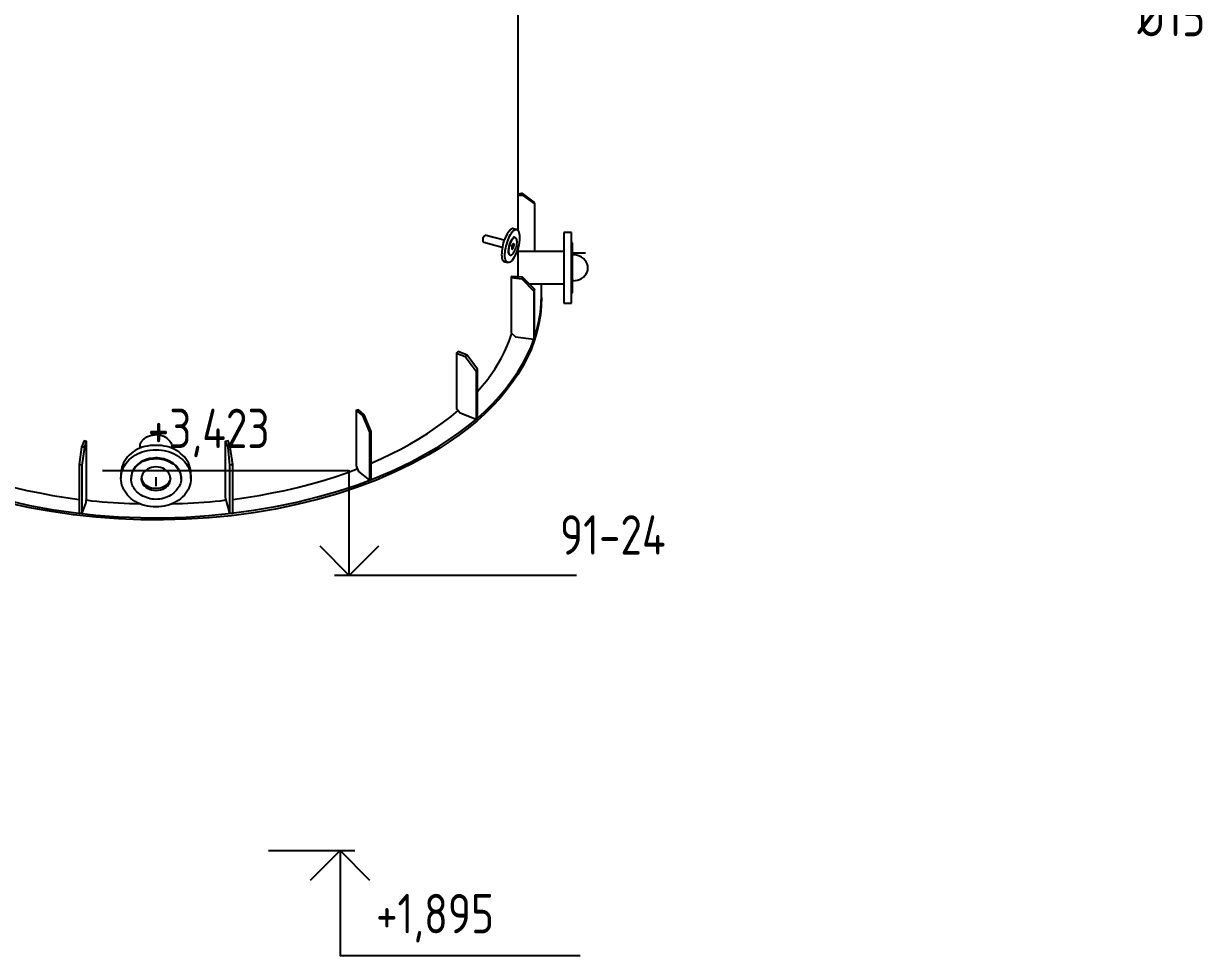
# Model space of a CAD drawing. Header units: metres. Extents: x 20 to 415, y 5 to 292.
# Drawn here: x 241.41 to 272.52, y 121.32 to 145.91 of the extents above; entities that cross this region are included whole.
import ezdxf

# ---------------------------------------------------------------- set-up
doc = ezdxf.new("R2010")
doc.units = ezdxf.units.M
doc.layers.add('ОБОЗНАЧЕНИЯ', color=7, linetype='Continuous')
doc.layers.add('ОБОРУДОВАНИЕ', color=8, linetype='Continuous')
doc.styles.add('GOST', font='isocpeur.ttf')

msp = doc.modelspace()

# ---------------------------------------------------------------- linework, layer by layer
at = {"layer": 'ОБОЗНАЧЕНИЯ'}
for points in [[(255.902, 139.855), (256.237, 139.855)], [(256.304, 139.453), (256.298, 139.511), (256.283, 139.566), (256.258, 139.617), (256.225, 139.664), (256.184, 139.704), (256.137, 139.739), (256.085, 139.767), (256.027, 139.787), (255.966, 139.8), (255.902, 139.805)], [(255.902, 139.117), (255.966, 139.122), (256.027, 139.135), (256.085, 139.155), (256.137, 139.182), (256.184, 139.216), (256.225, 139.255), (256.258, 139.299), (256.283, 139.347), (256.298, 139.399), (256.304, 139.453)], [(250.001, 131.34), (250.001, 134.106), (243.498, 134.106)], [(245.291, 133.921), (245.282, 133.873), (245.264, 133.827), (245.239, 133.786), (245.206, 133.749), (245.168, 133.716), (245.123, 133.688), (245.075, 133.666), (245.021, 133.65), (244.965, 133.64), (244.906, 133.636), (244.847, 133.64), (244.79, 133.65), (244.737, 133.666), (244.689, 133.688), (244.646, 133.716), (244.609, 133.749), (244.579, 133.786), (244.556, 133.827), (244.542, 133.873), (244.537, 133.921)], [(244.906, 133.938), (244.906, 133.703)], [(249.23, 132.128), (250.001, 131.34), (250.789, 132.128)], [(256.002, 131.34), (249.616, 131.34)], [(247.873, 124.082), (250.152, 124.082)], [(250.554, 123.294), (249.767, 124.082), (248.979, 123.294)], [(249.767, 124.082), (249.767, 121.316), (256.103, 121.316)]]:
    msp.add_lwpolyline(points, dxfattribs=at)
at = {"layer": 'ОБОРУДОВАНИЕ'}
for points in [[(254.46, 140.425), (254.46, 152.058)], [(254.46, 141.414), (254.561, 141.431), (254.879, 141.196), (254.896, 141.146)], [(254.46, 141.38), (254.577, 141.38)], [(254.561, 141.431), (254.577, 141.38), (254.896, 141.146)], [(254.896, 141.146), (254.896, 139.888)], [(253.555, 140.14), (253.55, 140.14), (253.547, 140.142), (253.544, 140.144), (253.542, 140.147), (253.54, 140.15), (253.539, 140.154), (253.539, 140.159), (253.538, 140.164), (253.538, 140.168), (253.538, 140.173), (253.538, 140.178), (253.538, 140.183), (253.538, 140.188), (253.538, 140.194), (253.538, 140.199), (253.538, 140.204), (253.538, 140.209), (253.538, 140.214), (253.538, 140.219), (253.538, 140.224), (253.539, 140.233), (253.54, 140.242), (253.542, 140.25), (253.544, 140.257), (253.546, 140.264), (253.549, 140.27), (253.551, 140.275), (253.553, 140.281), (253.554, 140.286), (253.555, 140.291), (253.559, 140.291), (253.563, 140.291), (253.566, 140.291), (253.568, 140.292), (253.57, 140.293), (253.571, 140.294), (253.571, 140.297), (253.571, 140.299), (253.572, 140.303), (253.572, 140.308), (253.572, 140.308), (253.573, 140.308), (253.575, 140.308), (253.578, 140.308), (253.58, 140.308), (253.582, 140.308), (253.585, 140.308), (253.587, 140.308), (253.588, 140.308), (253.588, 140.308), (253.588, 140.312), (253.588, 140.316), (253.588, 140.319), (253.588, 140.321), (253.588, 140.322), (253.588, 140.323), (253.588, 140.324), (253.588, 140.324), (253.588, 140.324), (253.588, 140.324)], [(254.091, 140.19), (253.588, 140.324)], [(254.225, 140.425), (254.2, 140.392), (254.176, 140.355), (254.152, 140.314), (254.129, 140.269), (254.108, 140.222), (254.089, 140.171), (254.072, 140.119), (254.059, 140.065), (254.048, 140.011), (254.041, 139.956), (254.033, 139.902), (254.029, 139.851), (254.028, 139.805), (254.031, 139.763), (254.037, 139.725), (254.046, 139.693), (254.058, 139.665), (254.072, 139.644), (254.089, 139.629), (254.108, 139.62)], [(254.192, 139.604), (254.173, 139.612), (254.156, 139.627), (254.141, 139.648), (254.13, 139.675), (254.121, 139.706), (254.115, 139.742), (254.112, 139.783), (254.112, 139.826), (254.117, 139.873), (254.125, 139.922), (254.136, 139.978), (254.149, 140.034), (254.163, 140.089), (254.18, 140.144), (254.198, 140.197), (254.218, 140.247), (254.239, 140.294), (254.261, 140.337), (254.284, 140.375), (254.309, 140.408)], [(254.426, 140.475), (254.45, 140.46), (254.469, 140.436), (254.483, 140.403), (254.494, 140.362), (254.5, 140.314), (254.501, 140.259), (254.498, 140.199), (254.49, 140.133), (254.478, 140.063), (254.46, 139.989), (254.439, 139.92), (254.414, 139.856), (254.388, 139.796), (254.361, 139.742), (254.332, 139.696), (254.303, 139.657), (254.274, 139.628), (254.245, 139.608), (254.218, 139.6), (254.192, 139.604)], [(254.343, 140.492), (254.332, 140.495), (254.321, 140.496), (254.309, 140.494), (254.297, 140.49), (254.284, 140.484), (254.271, 140.475), (254.259, 140.465), (254.247, 140.453), (254.236, 140.439), (254.225, 140.425)], [(254.309, 140.408), (254.32, 140.422), (254.331, 140.434), (254.343, 140.445), (254.355, 140.454), (254.368, 140.461), (254.38, 140.466), (254.393, 140.47), (254.405, 140.473), (254.416, 140.475), (254.426, 140.475)], [(254.359, 140.274), (254.354, 140.273), (254.349, 140.272), (254.344, 140.269), (254.339, 140.266), (254.334, 140.261), (254.329, 140.256), (254.324, 140.249), (254.319, 140.242), (254.314, 140.233), (254.309, 140.224)], [(254.426, 140.475), (254.343, 140.492)], [(254.376, 140.257), (254.359, 140.274)], [(255.868, 140.391), (255.667, 140.391)], [(255.667, 140.391), (255.667, 140.389), (255.667, 140.384), (255.667, 140.374), (255.667, 140.361), (255.667, 140.345), (255.667, 140.326), (255.667, 140.304), (255.667, 140.28), (255.667, 140.253), (255.667, 140.224)], [(255.868, 140.224), (255.868, 140.253), (255.868, 140.28), (255.868, 140.304), (255.868, 140.326), (255.868, 140.345), (255.868, 140.361), (255.868, 140.374), (255.868, 140.384), (255.868, 140.389), (255.868, 140.391)], [(253.555, 140.14), (254.041, 140.006)], [(254.309, 140.224), (254.295, 140.207), (254.281, 140.188), (254.268, 140.166), (254.257, 140.142), (254.246, 140.117), (254.237, 140.09), (254.228, 140.061), (254.221, 140.032), (254.214, 140.002), (254.209, 139.972), (254.205, 139.943), (254.202, 139.916), (254.202, 139.892), (254.204, 139.87), (254.207, 139.851), (254.211, 139.835), (254.217, 139.822), (254.224, 139.813), (254.233, 139.807), (254.242, 139.805)], [(254.259, 139.788), (254.249, 139.794), (254.241, 139.804), (254.234, 139.816), (254.228, 139.831), (254.223, 139.849), (254.22, 139.869), (254.219, 139.891), (254.219, 139.916), (254.221, 139.943), (254.225, 139.972), (254.231, 140.002), (254.237, 140.032), (254.245, 140.061), (254.254, 140.09), (254.263, 140.117), (254.274, 140.142), (254.285, 140.166), (254.298, 140.188), (254.311, 140.207), (254.326, 140.224)], [(254.376, 140.257), (254.39, 140.254), (254.402, 140.244), (254.412, 140.228), (254.419, 140.207), (254.424, 140.182), (254.427, 140.152), (254.427, 140.119), (254.424, 140.083), (254.418, 140.046), (254.41, 140.006), (254.395, 139.967), (254.38, 139.932), (254.364, 139.9), (254.349, 139.871), (254.334, 139.847), (254.319, 139.826), (254.304, 139.81), (254.289, 139.798), (254.274, 139.79), (254.259, 139.788)], [(254.343, 140.09), (254.338, 140.093), (254.333, 140.094), (254.328, 140.092), (254.323, 140.089), (254.318, 140.083), (254.313, 140.076), (254.307, 140.068), (254.302, 140.059), (254.297, 140.049), (254.292, 140.039), (254.292, 140.025), (254.293, 140.011), (254.293, 139.999), (254.294, 139.988), (254.295, 139.979), (254.296, 139.971), (254.298, 139.964), (254.301, 139.959), (254.305, 139.957), (254.309, 139.956)], [(254.309, 139.956), (254.31, 139.956), (254.311, 139.957), (254.313, 139.96), (254.316, 139.963), (254.32, 139.966), (254.324, 139.97), (254.328, 139.974), (254.333, 139.979), (254.338, 139.984), (254.343, 139.989), (254.343, 139.999), (254.345, 140.007), (254.346, 140.016), (254.349, 140.023), (254.351, 140.031), (254.354, 140.038), (254.356, 140.046), (254.358, 140.055), (254.359, 140.063), (254.359, 140.073)], [(254.326, 140.224), (254.331, 140.233), (254.336, 140.242), (254.341, 140.249), (254.346, 140.255), (254.351, 140.259), (254.356, 140.262), (254.361, 140.264), (254.366, 140.263), (254.371, 140.261), (254.376, 140.257)], [(254.359, 140.073), (254.359, 140.077), (254.358, 140.081), (254.356, 140.084), (254.354, 140.086), (254.351, 140.088), (254.349, 140.089), (254.346, 140.089), (254.345, 140.089), (254.343, 140.09), (254.343, 140.09)], [(254.46, 139.805), (254.46, 140.039)], [(255.667, 140.224), (255.667, 140.187), (255.667, 140.148), (255.667, 140.106), (255.667, 140.061), (255.667, 140.014), (255.667, 139.965), (255.667, 139.915), (255.667, 139.863), (255.667, 139.809), (255.667, 139.754), (255.667, 139.699), (255.667, 139.642), (255.667, 139.585), (255.667, 139.527), (255.667, 139.469), (255.667, 139.412), (255.667, 139.354), (255.667, 139.297), (255.667, 139.24), (255.667, 139.184), (255.667, 139.129), (255.667, 139.074), (255.667, 139.021), (255.667, 138.969), (255.667, 138.918), (255.667, 138.871), (255.667, 138.826), (255.667, 138.785), (255.667, 138.748), (255.667, 138.715), (255.667, 138.681), (255.667, 138.651), (255.667, 138.624), (255.667, 138.6), (255.667, 138.579), (255.667, 138.562), (255.667, 138.548), (255.667, 138.539), (255.667, 138.533), (255.667, 138.531)], [(255.868, 138.531), (255.868, 138.533), (255.868, 138.539), (255.868, 138.548), (255.868, 138.562), (255.868, 138.579), (255.868, 138.6), (255.868, 138.624), (255.868, 138.651), (255.868, 138.681), (255.868, 138.715), (255.868, 138.748), (255.868, 138.785), (255.868, 138.826), (255.868, 138.871), (255.868, 138.918), (255.868, 138.969), (255.868, 139.021), (255.868, 139.074), (255.868, 139.129), (255.868, 139.184), (255.868, 139.24), (255.868, 139.297), (255.868, 139.354), (255.868, 139.412), (255.868, 139.469), (255.868, 139.527), (255.868, 139.585), (255.868, 139.642), (255.868, 139.699), (255.868, 139.754), (255.868, 139.809), (255.868, 139.863), (255.868, 139.915), (255.868, 139.965), (255.868, 140.014), (255.868, 140.061), (255.868, 140.106), (255.868, 140.148), (255.868, 140.187), (255.868, 140.224)], [(255.902, 140.123), (255.868, 140.123)], [(255.902, 139.956), (255.902, 139.985), (255.902, 140.012), (255.902, 140.036), (255.902, 140.058), (255.902, 140.077), (255.902, 140.093), (255.902, 140.106), (255.902, 140.115), (255.902, 140.121), (255.902, 140.123)], [(254.242, 139.805), (254.259, 139.788)], [(255.667, 139.888), (254.46, 139.888)], [(254.46, 139.218), (254.46, 139.233), (254.46, 139.246), (254.46, 139.259), (254.46, 139.271), (254.46, 139.283), (254.46, 139.294), (254.46, 139.305), (254.46, 139.315), (254.46, 139.325), (254.46, 139.335), (254.46, 139.381), (254.46, 139.425), (254.46, 139.47), (254.46, 139.513), (254.46, 139.555), (254.46, 139.596), (254.46, 139.635), (254.46, 139.672), (254.46, 139.706), (254.46, 139.738), (254.46, 139.747), (254.46, 139.756), (254.46, 139.764), (254.46, 139.771), (254.46, 139.777), (254.46, 139.784), (254.46, 139.789), (254.46, 139.794), (254.46, 139.8), (254.46, 139.805)], [(255.902, 138.799), (255.902, 138.8), (255.902, 138.803), (255.902, 138.808), (255.902, 138.816), (255.902, 138.826), (255.902, 138.839), (255.902, 138.854), (255.902, 138.872), (255.902, 138.893), (255.902, 138.916), (255.902, 138.938), (255.902, 138.962), (255.902, 138.989), (255.902, 139.019), (255.902, 139.05), (255.902, 139.084), (255.902, 139.12), (255.902, 139.157), (255.902, 139.195), (255.902, 139.235), (255.902, 139.271), (255.902, 139.309), (255.902, 139.348), (255.902, 139.387), (255.902, 139.428), (255.902, 139.468), (255.902, 139.507), (255.902, 139.546), (255.902, 139.584), (255.902, 139.62), (255.902, 139.66), (255.902, 139.699), (255.902, 139.736), (255.902, 139.772), (255.902, 139.807), (255.902, 139.84), (255.902, 139.872), (255.902, 139.901), (255.902, 139.929), (255.902, 139.956)], [(254.108, 139.62), (254.192, 139.604)], [(254.879, 137.575), (254.896, 137.626), (254.896, 138.9), (254.577, 139.218), (254.292, 139.235), (254.276, 139.201), (254.276, 137.743), (254.393, 137.642), (254.879, 137.575)], [(254.276, 139.201), (254.561, 139.168)], [(254.577, 139.218), (254.561, 139.168), (254.879, 138.849)], [(254.762, 139.034), (255.667, 139.034)], [(255.08, 138.749), (255.08, 138.778), (255.08, 138.807), (255.08, 138.836), (255.08, 138.863), (255.08, 138.891), (255.08, 138.919), (255.08, 138.947), (255.08, 138.975), (255.08, 139.004), (255.08, 139.034)], [(255.902, 139.151), (255.902, 139.117)], [(252.097, 134.592), (252.377, 134.756), (252.645, 134.927), (252.901, 135.105), (253.143, 135.288), (253.372, 135.478), (253.588, 135.673), (253.79, 135.873), (253.978, 136.079), (254.151, 136.288), (254.309, 136.503), (254.457, 136.716), (254.589, 136.932), (254.705, 137.152), (254.805, 137.375), (254.89, 137.6), (254.959, 137.828), (255.012, 138.057), (255.05, 138.287), (255.073, 138.517), (255.08, 138.749)], [(254.896, 138.9), (254.879, 138.849), (254.879, 137.575)], [(255.08, 138.682), (255.08, 138.749)], [(255.868, 138.799), (255.902, 138.799)], [(255.08, 138.682), (255.073, 138.45), (255.05, 138.219), (255.012, 137.99), (254.959, 137.761), (254.89, 137.533), (254.805, 137.308), (254.705, 137.085), (254.589, 136.865), (254.457, 136.649), (254.309, 136.436), (254.151, 136.222), (253.978, 136.013), (253.79, 135.809), (253.588, 135.611), (253.373, 135.417), (253.143, 135.229), (252.901, 135.045), (252.645, 134.867), (252.377, 134.693), (252.097, 134.525)], [(255.667, 138.531), (255.868, 138.531)], [(253.387, 136.201), (253.514, 136.343), (253.633, 136.488), (253.743, 136.635), (253.846, 136.785), (253.94, 136.936), (254.027, 137.089), (254.105, 137.243), (254.176, 137.398), (254.238, 137.554), (254.292, 137.709)], [(253.354, 135.463), (253.387, 135.497), (253.387, 136.788), (253.119, 137.156), (252.884, 137.257), (252.834, 137.207), (252.834, 135.748), (252.935, 135.631), (253.354, 135.463)], [(252.834, 137.207), (253.069, 137.123)], [(253.119, 137.156), (253.069, 137.123), (253.354, 136.737)], [(253.387, 136.788), (253.354, 136.737), (253.354, 135.463)], [(250.538, 133.854), (250.588, 133.871), (250.588, 135.145), (250.404, 135.581), (250.253, 135.715), (250.186, 135.698), (250.186, 134.24), (250.253, 134.089), (250.538, 133.854)], [(250.186, 135.698), (250.353, 135.564)], [(250.588, 134.307), (250.856, 134.425), (251.115, 134.548), (251.366, 134.676), (251.609, 134.809), (251.843, 134.946), (252.069, 135.088), (252.286, 135.234), (252.494, 135.384), (252.694, 135.539), (252.884, 135.698)], [(250.404, 135.581), (250.353, 135.564), (250.538, 135.128)], [(244.487, 134.726), (244.487, 134.736), (244.487, 134.746), (244.487, 134.756), (244.488, 134.766), (244.489, 134.776), (244.49, 134.786), (244.492, 134.796), (244.495, 134.806), (244.499, 134.816), (244.503, 134.826), (244.509, 134.841), (244.515, 134.855), (244.522, 134.867), (244.529, 134.879), (244.537, 134.889), (244.544, 134.899), (244.552, 134.907), (244.559, 134.915), (244.565, 134.921), (244.57, 134.927), (244.581, 134.937), (244.591, 134.947), (244.601, 134.957), (244.612, 134.966), (244.623, 134.975), (244.635, 134.984), (244.647, 134.992), (244.659, 134.999), (244.673, 135.005), (244.688, 135.011), (244.713, 135.02), (244.738, 135.029), (244.764, 135.036), (244.789, 135.043), (244.816, 135.048), (244.842, 135.053), (244.869, 135.057), (244.897, 135.059), (244.926, 135.061), (244.956, 135.061), (245.011, 135.053), (245.064, 135.038), (245.114, 135.017), (245.161, 134.991), (245.203, 134.96), (245.241, 134.926), (245.273, 134.888), (245.298, 134.847), (245.315, 134.804), (245.325, 134.759), (245.325, 134.754), (245.325, 134.749), (245.325, 134.745), (245.325, 134.74), (245.325, 134.736), (245.325, 134.733), (245.325, 134.73), (245.325, 134.728), (245.325, 134.726), (245.325, 134.726)], [(250.588, 135.145), (250.538, 135.128), (250.538, 133.854)], [(242.878, 134.273), (242.878, 132.983), (242.961, 132.983), (243.062, 133.268), (243.079, 133.418), (243.079, 134.877), (243.012, 134.893), (242.945, 134.726), (242.878, 134.273)], [(242.961, 134.256), (243.028, 134.726), (242.945, 134.726)], [(243.028, 134.726), (243.079, 134.877)], [(244.906, 134.776), (244.831, 134.774), (244.757, 134.768), (244.685, 134.758), (244.615, 134.743), (244.548, 134.724), (244.482, 134.7), (244.42, 134.672), (244.36, 134.639), (244.304, 134.601), (244.252, 134.558), (244.204, 134.516), (244.16, 134.47), (244.12, 134.421), (244.085, 134.369), (244.055, 134.315), (244.03, 134.259), (244.01, 134.201), (243.996, 134.142), (243.987, 134.082), (243.984, 134.022)], [(244.487, 134.726), (244.487, 134.692)], [(245.828, 134.022), (245.825, 134.082), (245.817, 134.142), (245.805, 134.201), (245.786, 134.259), (245.763, 134.315), (245.733, 134.369), (245.699, 134.421), (245.658, 134.47), (245.612, 134.516), (245.559, 134.558), (245.507, 134.601), (245.451, 134.639), (245.392, 134.672), (245.329, 134.7), (245.264, 134.724), (245.196, 134.743), (245.126, 134.758), (245.054, 134.768), (244.981, 134.774), (244.906, 134.776)], [(245.325, 134.692), (245.325, 134.726)], [(246.85, 132.983), (246.934, 132.983), (246.934, 134.273), (246.867, 134.726), (246.817, 134.893), (246.733, 134.877), (246.733, 133.418), (246.766, 133.268), (246.85, 132.983)], [(246.733, 134.877), (246.8, 134.726)], [(246.867, 134.726), (246.8, 134.726), (246.85, 134.256)], [(241.017, 133.318), (241.581, 133.192), (242.153, 133.087), (242.735, 133.001), (243.322, 132.937), (243.915, 132.893), (244.511, 132.869), (245.109, 132.866), (245.708, 132.884), (246.305, 132.923), (246.9, 132.983), (247.485, 133.063), (248.059, 133.161), (248.621, 133.278), (249.171, 133.414), (249.706, 133.567), (250.224, 133.738), (250.724, 133.926), (251.204, 134.132), (251.662, 134.354), (252.097, 134.592)], [(252.097, 134.525), (251.662, 134.286), (251.204, 134.065), (250.724, 133.859), (250.224, 133.671), (249.706, 133.5), (249.171, 133.347), (248.621, 133.211), (248.059, 133.094), (247.485, 132.995), (246.9, 132.916), (246.305, 132.86), (245.708, 132.825), (245.109, 132.809), (244.511, 132.814), (243.915, 132.838), (243.322, 132.882), (242.735, 132.945), (242.153, 133.028), (241.581, 133.13), (241.017, 133.251)], [(243.984, 133.904), (243.987, 133.965), (243.996, 134.025), (244.01, 134.084), (244.03, 134.142), (244.055, 134.198), (244.085, 134.252), (244.12, 134.304), (244.16, 134.353), (244.204, 134.399), (244.252, 134.441), (244.304, 134.484), (244.36, 134.521), (244.42, 134.554), (244.482, 134.583), (244.548, 134.606), (244.615, 134.626), (244.685, 134.64), (244.757, 134.651), (244.831, 134.657), (244.906, 134.659)], [(244.839, 134.441), (244.741, 134.429), (244.649, 134.406), (244.564, 134.371), (244.487, 134.327), (244.42, 134.273), (244.362, 134.212), (244.315, 134.143), (244.281, 134.068), (244.259, 133.988), (244.252, 133.904)], [(244.252, 133.888), (244.259, 133.972), (244.281, 134.051), (244.315, 134.126), (244.362, 134.195), (244.42, 134.256), (244.487, 134.31), (244.564, 134.355), (244.649, 134.389), (244.741, 134.413), (244.839, 134.424)], [(245.576, 133.904), (245.574, 133.95), (245.566, 133.995), (245.554, 134.039), (245.538, 134.082), (245.518, 134.125), (245.493, 134.165), (245.465, 134.204), (245.433, 134.241), (245.397, 134.275), (245.358, 134.307), (245.312, 134.335), (245.264, 134.361), (245.214, 134.383), (245.163, 134.402), (245.111, 134.418), (245.058, 134.43), (245.004, 134.438), (244.949, 134.443), (244.894, 134.444), (244.839, 134.441)], [(244.839, 134.424), (244.894, 134.427), (244.949, 134.426), (245.004, 134.422), (245.058, 134.413), (245.111, 134.401), (245.163, 134.386), (245.214, 134.367), (245.264, 134.344), (245.312, 134.319), (245.358, 134.29), (245.397, 134.258), (245.433, 134.224), (245.465, 134.187), (245.493, 134.148), (245.518, 134.108), (245.538, 134.066), (245.555, 134.022), (245.566, 133.978), (245.574, 133.933), (245.576, 133.888)], [(244.906, 134.659), (244.981, 134.657), (245.054, 134.651), (245.126, 134.64), (245.196, 134.626), (245.264, 134.606), (245.329, 134.583), (245.392, 134.554), (245.451, 134.521), (245.507, 134.484), (245.559, 134.441), (245.612, 134.399), (245.658, 134.353), (245.699, 134.304), (245.734, 134.252), (245.763, 134.198), (245.786, 134.142), (245.805, 134.084), (245.817, 134.025), (245.825, 133.965), (245.828, 133.904)], [(239.592, 134.156), (239.897, 134.044), (240.208, 133.939), (240.524, 133.841), (240.845, 133.75), (241.172, 133.666), (241.504, 133.589), (241.841, 133.519), (242.182, 133.456), (242.528, 133.4), (242.878, 133.351)], [(242.961, 132.983), (242.961, 134.256), (242.878, 134.273)], [(245.291, 133.888), (245.286, 133.942), (245.272, 133.992), (245.249, 134.038), (245.218, 134.079), (245.18, 134.116), (245.136, 134.147), (245.085, 134.172), (245.03, 134.191), (244.969, 134.202), (244.906, 134.206), (244.846, 134.202), (244.788, 134.191), (244.734, 134.172), (244.683, 134.147), (244.638, 134.116), (244.598, 134.079), (244.565, 134.038), (244.541, 133.992), (244.526, 133.942), (244.52, 133.888)], [(246.934, 134.273), (246.85, 134.256), (246.85, 132.983)], [(246.934, 133.351), (247.284, 133.4), (247.631, 133.456), (247.974, 133.519), (248.312, 133.589), (248.646, 133.666), (248.974, 133.75), (249.295, 133.841), (249.61, 133.939), (249.919, 134.044), (250.219, 134.156)], [(243.984, 134.022), (243.984, 133.904)], [(245.828, 133.904), (245.825, 133.845), (245.817, 133.786), (245.805, 133.728), (245.786, 133.672), (245.763, 133.617), (245.733, 133.564), (245.699, 133.512), (245.658, 133.462), (245.612, 133.414), (245.559, 133.368), (245.507, 133.329), (245.451, 133.294), (245.392, 133.262), (245.329, 133.233), (245.264, 133.209), (245.196, 133.188), (245.126, 133.172), (245.054, 133.16), (244.981, 133.153), (244.906, 133.15), (244.831, 133.153), (244.757, 133.16), (244.685, 133.172), (244.615, 133.188), (244.548, 133.209), (244.482, 133.233), (244.42, 133.262), (244.36, 133.294), (244.304, 133.329), (244.252, 133.368), (244.204, 133.414), (244.16, 133.462), (244.12, 133.512), (244.085, 133.564), (244.055, 133.617), (244.03, 133.672), (244.01, 133.728), (243.996, 133.786), (243.987, 133.845), (243.984, 133.904)], [(244.252, 133.904), (244.252, 133.888)], [(245.576, 133.888), (245.574, 133.847), (245.566, 133.808), (245.555, 133.768), (245.539, 133.729), (245.52, 133.691), (245.497, 133.654), (245.47, 133.618), (245.441, 133.583), (245.409, 133.55), (245.375, 133.519), (245.338, 133.49), (245.299, 133.463), (245.257, 133.438), (245.212, 133.417), (245.166, 133.397), (245.117, 133.381), (245.066, 133.369), (245.014, 133.359), (244.961, 133.353), (244.906, 133.351), (244.855, 133.353), (244.805, 133.359), (244.756, 133.369), (244.707, 133.381), (244.658, 133.397), (244.611, 133.417), (244.565, 133.438), (244.521, 133.463), (244.478, 133.49), (244.436, 133.519), (244.403, 133.55), (244.372, 133.583), (244.345, 133.618), (244.321, 133.654), (244.3, 133.691), (244.283, 133.729), (244.27, 133.768), (244.26, 133.808), (244.254, 133.847), (244.252, 133.888)], [(244.52, 133.888), (244.526, 133.839), (244.541, 133.792), (244.565, 133.749), (244.598, 133.709), (244.638, 133.674), (244.683, 133.644), (244.734, 133.62), (244.788, 133.601), (244.846, 133.59), (244.906, 133.586), (244.97, 133.59), (245.03, 133.601), (245.085, 133.62), (245.136, 133.644), (245.18, 133.674), (245.218, 133.709), (245.249, 133.749), (245.272, 133.792), (245.286, 133.839), (245.291, 133.888)], [(245.576, 133.888), (245.576, 133.904)], [(245.828, 133.904), (245.828, 134.022)], [(243.062, 133.335), (243.203, 133.316), (243.345, 133.3), (243.488, 133.286), (243.632, 133.275), (243.776, 133.265), (243.921, 133.257), (244.066, 133.25), (244.212, 133.245), (244.358, 133.239), (244.503, 133.234)], [(245.325, 133.234), (245.466, 133.239), (245.608, 133.245), (245.751, 133.25), (245.894, 133.257), (246.037, 133.265), (246.18, 133.275), (246.324, 133.286), (246.466, 133.3), (246.608, 133.316), (246.75, 133.335)]]:
    msp.add_lwpolyline(points, dxfattribs=at)

# ---------------------------------------------------------------- texts
at = {"layer": 'ОБОЗНАЧЕНИЯ', "style": 'GOST', "width": 0.8}
for s, height, p in [('%%c15', 1.0707, (270.803, 145.571)), ('+3,423', 1.0398, (244.692, 134.704)), ('91-24', 1.0398, (255.566, 131.892)), ('+1,895', 1.0398, (250.715, 121.899))]:
    msp.add_text(s, height=height, dxfattribs=at).set_placement(p)

doc.saveas('drawing.dxf')
